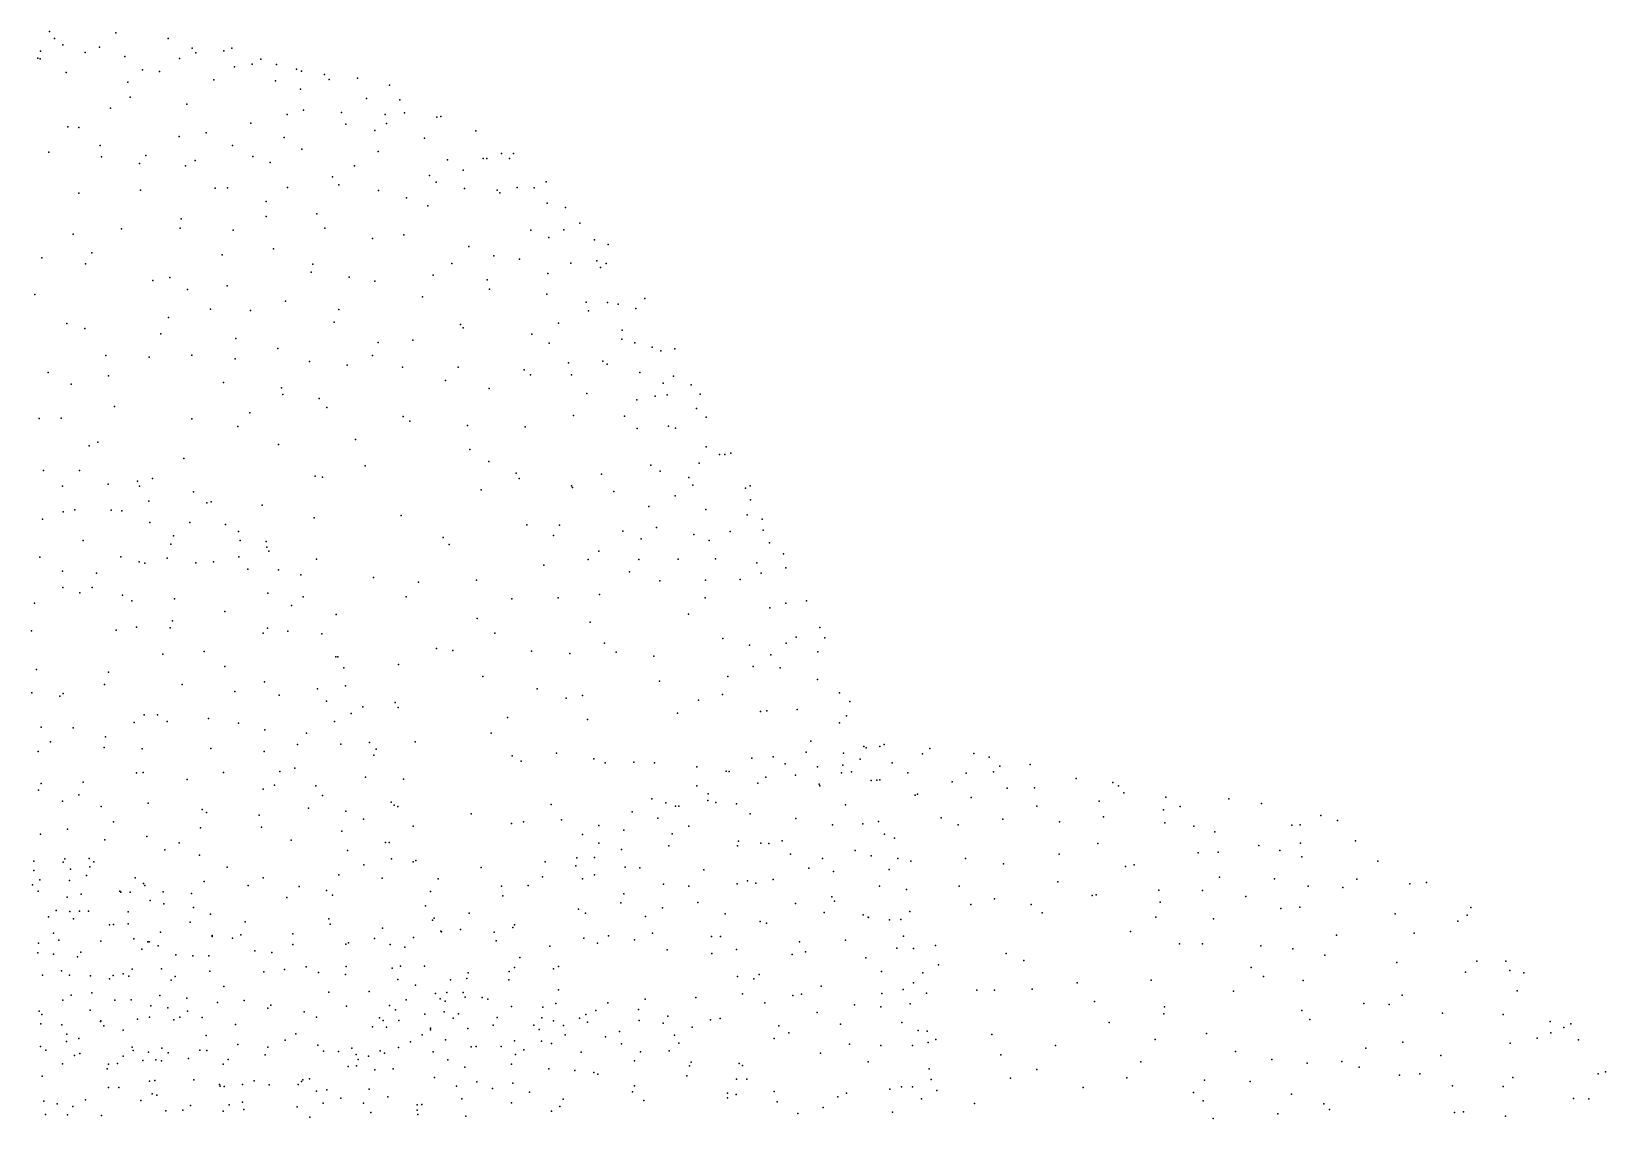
# Model space of a CAD drawing. Header units: metres. Extents: x -24.3 to 24.3, y -27.7 to 27.7.
# Drawn here: x 8.69 to 17.53, y 13.85 to 19.96 of the extents above; entities that cross this region are included whole.
import ezdxf

# ---------------------------------------------------------------- set-up
doc = ezdxf.new("R2010")
doc.units = ezdxf.units.M

msp = doc.modelspace()

# ---------------------------------------------------------------- linework, layer by layer
for p in [(8.7961, 19.96, 8.7242), (8.8236, 19.9199, 8.3967), (9.1681, 19.952, 8.5696), (9.4623, 19.9213, 8.6217), (8.7309, 19.8108, 7.9134), (8.7432, 19.8059, 9.3035), (8.7447, 19.8485, 8.169), (8.8698, 19.8845, 8.9657), (8.995, 19.8422, 8.1159), (9.077, 19.8727, 8.3156), (9.2188, 19.8202, 7.9071), (9.5253, 19.8075, 7.7568), (9.596, 19.8659, 8.2028), (9.6165, 19.8397, 8.7779), (9.7746, 19.8512, 8.0578), (9.8204, 19.8659, 8.5762), (9.9823, 19.8049, 8.3094), (8.8894, 19.73, 7.7288), (9.3188, 19.7438, 7.6751), (9.4128, 19.7361, 9.1294), (9.8346, 19.7622, 8.8166), (9.9338, 19.7773, 7.626), (10.071, 19.7742, 7.8054), (10.1835, 19.7486, 8.0365), (10.2102, 19.7371, 8.289), (10.3391, 19.7189, 7.6412), (9.2364, 19.6755, 9.278), (9.7181, 19.6881, 9.0031), (10.0646, 19.6836, 7.4619), (10.2057, 19.6351, 8.7755), (10.3669, 19.6898, 8.5894), (10.5257, 19.6977, 7.7644), (10.7048, 19.6594, 7.6399), (9.2481, 19.5914, 7.4075), (9.567, 19.5526, 7.2772), (10.5762, 19.5845, 8.4616), (10.7628, 19.5761, 7.944), (9.1383, 19.5288, 9.4057), (10.1301, 19.4942, 8.9729), (10.2212, 19.5187, 7.1463), (10.4351, 19.5042, 7.1912), (10.6805, 19.4934, 7.2669), (10.7891, 19.5023, 8.2138), (10.9709, 19.4787, 7.8627), (10.9938, 19.4825, 7.4645), (8.8982, 19.425, 9.5738), (8.9595, 19.4213, 7.2367), (9.5234, 19.3701, 7.0048), (9.6748, 19.3904, 9.3075), (9.9256, 19.4443, 9.1467), (10.1133, 19.3644, 6.8326), (10.4601, 19.44, 8.8279), (10.6222, 19.4047, 7.0486), (10.6891, 19.4434, 8.6464), (10.9023, 19.3599, 7.0674), (11.1903, 19.4026, 7.631), (8.7911, 19.2826, 7.083), (9.0794, 19.3189, 7.0527), (9.8241, 19.3204, 6.8487), (10.2134, 19.2995, 9.1358), (10.6418, 19.2851, 8.8637), (11.3338, 19.2738, 7.317), (11.4015, 19.2752, 7.5634), (9.0882, 19.2562, 9.5969), (9.3012, 19.2176, 6.8646), (9.3369, 19.2639, 9.5056), (9.5587, 19.2056, 9.4658), (9.6134, 19.2354, 6.8016), (9.9383, 19.2574, 9.3008), (10.0349, 19.2243, 6.6734), (10.5091, 19.2045, 9.0587), (11.0316, 19.2396, 6.8717), (11.2317, 19.2459, 8.2288), (11.2525, 19.2458, 6.9691), (11.3789, 19.2468, 7.8713), (10.3848, 19.1438, 6.5473), (10.4201, 19.0989, 9.233), (10.9293, 19.1512, 6.6709), (10.9677, 19.1137, 8.7816), (11.1193, 19.1819, 8.5954), (11.5853, 19.115, 7.5057), (8.9612, 19.0521, 9.6604), (9.3064, 19.0683, 6.6798), (9.7255, 19.0802, 6.5806), (9.7944, 19.0823, 9.4509), (10.1331, 19.0835, 6.4739), (10.6438, 19.0667, 6.4814), (10.8004, 19.0261, 8.9964), (11.1269, 19.0778, 6.6141), (11.3097, 19.0696, 8.4431), (11.3252, 19.0542, 6.7746), (11.4216, 19.0832, 8.1466), (11.5168, 19.0827, 7.1101), (10.0126, 18.9212, 6.3074), (10.013, 19.0057, 9.4123), (10.2968, 18.935, 9.3505), (10.9213, 18.9799, 6.4063), (11.5901, 18.9955, 7.9421), (11.6934, 18.9722, 7.2514), (9.2005, 18.8507, 6.4905), (9.5303, 18.8546, 6.3759), (9.5346, 18.9073, 9.605), (9.8277, 18.8446, 9.537), (10.3418, 18.8549, 6.2315), (11.4982, 18.8442, 6.6837), (11.6836, 18.8451, 6.9667), (11.7731, 18.8841, 7.5952), (8.928, 18.8212, 6.561), (10.6097, 18.7973, 9.2875), (10.7857, 18.8172, 6.2281), (11.15, 18.7532, 8.889), (11.6004, 18.803, 8.2932), (11.8569, 18.7901, 7.1284), (11.9327, 18.7627, 7.3322), (8.7523, 18.6884, 6.5276), (8.9981, 18.6544, 6.415), (9.0334, 18.7176, 9.6642), (9.7648, 18.7061, 6.1724), (10.053, 18.7401, 6.0935), (11.0552, 18.6567, 6.1025), (11.2909, 18.7006, 6.1894), (11.4346, 18.6803, 8.6416), (11.7232, 18.6579, 6.5218), (11.8701, 18.6725, 7.9191), (11.9221, 18.6573, 7.6949), (9.472, 18.5784, 9.6519), (10.2645, 18.609, 9.4933), (10.2754, 18.6523, 6.024), (10.4783, 18.5792, 5.9693), (10.9509, 18.5905, 9.1753), (11.2528, 18.566, 8.9375), (11.5944, 18.6011, 8.4947), (11.8894, 18.6336, 6.7633), (8.7136, 18.4837, 6.4008), (9.376, 18.561, 6.2129), (9.5698, 18.5107, 6.088), (9.7925, 18.5308, 9.634), (10.6231, 18.5576, 9.3738), (11.2659, 18.5121, 6.0142), (11.5879, 18.4838, 6.1359), (9.6997, 18.3995, 5.9373), (9.9241, 18.3924, 5.8771), (10.1203, 18.4453, 9.606), (10.4204, 18.3982, 9.5293), (10.8895, 18.4691, 5.9), (11.8088, 18.4393, 6.2477), (11.8232, 18.3919, 8.3487), (11.9296, 18.4374, 8.1245), (11.9886, 18.4285, 7.8929), (12.0885, 18.4035, 7.4634), (12.1397, 18.46, 7.0487), (8.8931, 18.3193, 9.6296), (9.4642, 18.3537, 9.6669), (10.3934, 18.3273, 5.7189), (11.1035, 18.3136, 5.8025), (11.655, 18.3215, 8.6777), (8.9948, 18.2914, 6.1398), (9.4201, 18.2614, 5.9352), (9.8421, 18.236, 9.6491), (10.6408, 18.213, 5.6239), (10.8369, 18.2269, 9.4007), (11.1193, 18.2954, 9.2036), (11.5053, 18.2609, 5.8354), (12.0099, 18.2319, 8.1584), (12.0109, 18.2819, 6.3093), (12.083, 18.2122, 7.9226), (9.1126, 18.1411, 5.9604), (9.3549, 18.1311, 9.6351), (9.5941, 18.1429, 5.7785), (9.8375, 18.1221, 5.7057), (10.0774, 18.1802, 9.6362), (10.6102, 18.1394, 9.5416), (11.6018, 18.2091, 8.8593), (12.1804, 18.1862, 7.5384), (12.2289, 18.1667, 6.5867), (12.3071, 18.1771, 6.8226), (8.7884, 18.0444, 6.0889), (10.2567, 18.1056, 5.594), (10.467, 18.0866, 5.5305), (10.7779, 18.0748, 5.5228), (11.091, 18.0738, 9.3165), (11.4621, 18.0598, 9.1027), (11.7108, 18.0995, 5.7726), (11.9026, 18.1076, 5.9496), (11.927, 18.0919, 8.4217), (12.1113, 18.0449, 6.0744), (8.9168, 17.9785, 9.5046), (9.1261, 18.0253, 9.586), (9.7719, 17.9878, 9.6702), (10.0982, 17.9582, 5.5459), (11.0188, 17.9995, 5.5082), (11.2653, 17.9549, 5.5203), (11.497, 18.0321, 5.6305), (11.7265, 18.0325, 8.822), (12.2416, 17.9839, 7.7037), (12.3007, 18.0241, 7.3914), (12.3991, 17.9762, 6.9645), (10.1053, 17.921, 9.6562), (10.3106, 17.8991, 5.4641), (11.813, 17.9265, 5.6802), (12.0948, 17.8909, 5.8695), (12.1971, 17.9116, 8.0497), (12.2654, 17.9196, 6.1779), (12.4489, 17.9233, 6.7151), (8.7368, 17.7868, 9.3957), (8.8611, 17.7884, 5.9645), (9.1605, 17.8537, 5.8212), (9.5941, 17.7843, 5.5909), (9.9212, 17.8182, 5.5104), (10.3538, 17.8478, 9.6438), (10.781, 17.7979, 9.5933), (10.819, 17.7707, 5.335), (11.7381, 17.8023, 8.9607), (12.0256, 17.7992, 8.4978), (12.4291, 17.8432, 6.3983), (12.4829, 17.7931, 7.095), (9.8535, 17.7412, 9.6679), (11.1433, 17.7472, 9.4273), (11.4673, 17.7388, 9.2327), (12.0961, 17.7297, 5.7112), (12.2718, 17.7429, 5.8546), (12.3113, 17.7315, 7.936), (9.0189, 17.633, 9.4404), (9.0666, 17.6542, 5.796), (10.0812, 17.6405, 9.674), (10.5145, 17.6679, 5.2898), (11.1571, 17.6127, 5.2589), (12.4831, 17.6265, 7.4729), (9.5508, 17.5621, 9.6175), (10.5692, 17.5201, 9.6555), (11.2622, 17.5453, 9.4444), (12.173, 17.5241, 5.5816), (12.4451, 17.5361, 5.843), (12.5575, 17.5851, 6.191), (12.588, 17.5843, 7.1354), (12.6219, 17.5916, 6.6816), (8.7624, 17.495, -5.8124), (8.9636, 17.494, -6.0326), (9.1244, 17.4176, -5.4254), (9.2905, 17.4341, 5.5834), (9.3732, 17.4497, -6.2388), (10.2869, 17.4623, 9.6776), (10.3284, 17.4576, 5.2178), (11.4171, 17.4802, 5.1944), (11.4326, 17.4496, 9.3391), (11.8948, 17.4739, 8.8981), (12.2249, 17.4904, 8.351), (12.3859, 17.4547, 8.0042), (8.869, 17.4071, 9.3336), (9.3007, 17.4066, -6.5281), (9.6052, 17.3737, 5.4391), (11.2194, 17.3856, 5.1386), (11.7274, 17.4084, 5.1757), (11.7332, 17.3987, 9.1047), (11.9643, 17.3757, 5.3025), (12.3093, 17.3512, 8.2009), (12.4078, 17.4113, 5.6567), (12.7037, 17.3942, 6.948), (12.7298, 17.4081, 6.495), (12.7331, 17.3298, 6.2239), (8.8723, 17.2613, -6.6889), (8.9372, 17.273, 5.7195), (9.1412, 17.2714, 5.6038), (9.2009, 17.2685, -5.062), (9.3529, 17.3213, 9.4883), (9.6789, 17.3122, -5.7073), (9.7042, 17.319, -6.2216), (9.9893, 17.2994, 9.6633), (10.7708, 17.2425, 9.6587), (12.1608, 17.2921, 5.3597), (12.4814, 17.2759, 7.8398), (12.7134, 17.2457, 5.8896), (8.7557, 17.2217, 9.1865), (9.3597, 17.2021, 5.4717), (9.5834, 17.2015, -6.7088), (9.7837, 17.1914, 9.6208), (9.8571, 17.1523, -6.5488), (10.2818, 17.2276, 5.1266), (11.4767, 17.1897, 9.3493), (11.6607, 17.1871, 9.2214), (12.0154, 17.1534, 8.889), (12.2039, 17.1744, 8.4803), (12.6181, 17.152, 7.57), (12.7982, 17.2208, 6.825), (12.8038, 17.1593, 7.151), (8.9844, 17.1014, 9.2831), (9.4768, 17.0814, -6.9625), (9.4926, 17.1273, -5.0374), (9.8669, 17.1016, -5.4406), (10.0125, 17.0949, -5.9009), (10.017, 17.0638, -6.2463), (11.0057, 17.1183, 9.617), (11.0397, 17.079, 4.9723), (11.6267, 17.1284, 5.0156), (12.1177, 17.1114, 8.6876), (12.4151, 17.1349, 8.0234), (12.5009, 17.102, 5.4422), (12.8397, 17.088, 6.0497), (8.741, 17.0071, 9.1039), (9.1963, 17.0099, -7.0877), (9.2996, 16.9822, -4.6501), (9.3301, 16.9736, 5.4), (9.4572, 17.0016, 9.4409), (9.6182, 16.9759, 5.2889), (9.7172, 16.9807, 9.5386), (9.8594, 17.0103, 5.2089), (10.0271, 17.0419, 9.6592), (10.2953, 16.9964, 5.0337), (11.8203, 16.9938, 9.0895), (11.8803, 17.0414, 5.0361), (12.1062, 16.9945, 5.1056), (12.3264, 16.9962, 8.2775), (12.536, 16.9986, 7.8174), (12.7687, 16.976, 5.7061), (12.9185, 17.0272, 6.5052), (8.8677, 16.9287, 5.7376), (9.0604, 16.9175, -4.3227), (9.9098, 16.9401, -6.7617), (10.0823, 16.937, -5.643), (10.2072, 16.9077, 9.6501), (10.6147, 16.8938, 9.6622), (11.5718, 16.9622, 9.2532), (12.0531, 16.9243, 8.8545), (12.7919, 16.9185, 7.2957), (12.9304, 16.9469, 6.8982), (8.8706, 16.8366, -7.2763), (8.9668, 16.8066, 9.1785), (9.0343, 16.837, 5.5942), (10.0209, 16.8059, -5.2405), (10.8678, 16.8667, 9.6403), (11.1929, 16.8792, 9.4971), (11.8849, 16.7981, 9.0161), (12.2233, 16.8741, 8.5629), (12.4798, 16.879, 7.9986), (12.6737, 16.883, 7.5719), (8.712, 16.7498, -3.6248), (9.2056, 16.7944, 5.4566), (9.2579, 16.7619, 9.2842), (9.497, 16.7727, 5.2742), (10.1547, 16.7356, 4.9834), (10.2201, 16.7847, -6.3102), (10.7979, 16.7854, 4.877), (11.3929, 16.7734, 9.348), (11.6515, 16.7783, 4.8339), (12.4784, 16.78, 5.1483), (12.8416, 16.723, 5.5962), (12.9305, 16.75, 7.1112), (13.0475, 16.7624, 6.5301), (9.4872, 16.6496, -4.4248), (9.7796, 16.7028, 9.4748), (10.4057, 16.6852, 9.6052), (11.1975, 16.6632, 4.8124), (11.8322, 16.6417, 4.8148), (12.3848, 16.6875, 8.3), (8.6944, 16.5938, 8.9332), (9.1707, 16.5985, -4.0453), (9.2851, 16.6135, -7.4548), (9.4742, 16.6108, 9.3228), (9.995, 16.5807, -4.9291), (10.02, 16.6081, 9.5257), (10.1339, 16.5919, -6.7717), (10.3243, 16.5763, -5.5334), (11.2962, 16.5803, 9.3866), (12.5762, 16.5509, 7.9472), (12.9887, 16.5579, 5.6836), (13.122, 16.613, 6.209), (13.1504, 16.5542, 6.4591), (9.4313, 16.4633, 5.2804), (9.6635, 16.4772, 5.1527), (10.4029, 16.4479, 9.5416), (10.4145, 16.4484, -5.8731), (10.9687, 16.4949, 4.7883), (11.0617, 16.4826, 9.4856), (11.5034, 16.4803, 9.2313), (11.7181, 16.4658, 9.0801), (11.913, 16.5242, 8.9513), (11.9781, 16.4731, 4.7762), (12.1889, 16.4515, 8.5276), (12.7264, 16.5128, 5.1993), (12.8472, 16.4585, 7.4216), (12.9336, 16.5241, 7.2207), (13.1107, 16.4753, 6.772), (8.7229, 16.3768, 5.8331), (9.1269, 16.3622, -3.8139), (9.7811, 16.3941, -7.3503), (10.4485, 16.3858, 4.8581), (10.7549, 16.4048, 4.804), (12.7473, 16.3935, 7.6489), (12.8985, 16.3852, 5.3724), (9.1052, 16.2927, 5.5314), (9.5403, 16.2928, 5.1999), (10.0028, 16.3078, 9.4129), (10.3003, 16.2689, -5.0944), (10.458, 16.2841, -6.3515), (11.2296, 16.3367, 9.3977), (11.5345, 16.2675, 4.6829), (12.2219, 16.3117, 4.7736), (12.6061, 16.3374, 7.8858), (13.1094, 16.3212, 6.9402), (8.6969, 16.2447, 8.8156), (8.8528, 16.2272, -3.3476), (8.8728, 16.2416, -7.7287), (9.837, 16.2522, 5.0348), (10.0848, 16.2317, -7.1187), (10.3513, 16.198, -6.7662), (10.7363, 16.1922, 9.4347), (11.6965, 16.2158, 9.0165), (11.7888, 16.2298, 4.6713), (12.4413, 16.2046, 8.1281), (12.5748, 16.2368, 4.8982), (13.2329, 16.246, 6.5847), (13.2899, 16.1963, 6.1335), (9.3274, 16.1227, -3.8226), (9.4024, 16.1212, 5.3008), (9.6882, 16.1006, 5.0994), (10.4906, 16.1296, -5.3635), (10.5551, 16.1677, -6.0678), (10.7544, 16.1624, 4.7559), (11.3684, 16.1069, 9.1942), (11.8178, 16.096, 8.8571), (12.3231, 16.1311, 8.3018), (12.7888, 16.141, 7.6212), (12.8247, 16.1447, 5.062), (12.9954, 16.1528, 7.267), (13.2719, 16.1158, 5.7409), (8.748, 16.0532, 5.9361), (8.9284, 16.0488, 5.7203), (9.2706, 16.0781, -7.8017), (9.4561, 16.0848, 9.1475), (9.8577, 16.0757, 9.3003), (10.0058, 16.0373, 4.9613), (10.2384, 16.0194, -4.7581), (10.3954, 16.0843, 9.3933), (11.2753, 16.02, 4.641), (13.2332, 16.0768, 6.7841), (8.7328, 15.9168, 8.7014), (8.8005, 15.9697, -3.1371), (9.1032, 15.9389, 8.961), (9.1092, 15.9985, 5.568), (9.3165, 15.9314, 9.0434), (9.7009, 15.9325, 9.1969), (10.0003, 15.916, -4.3571), (10.1892, 15.9561, -7.2224), (10.4319, 15.9579, 4.8121), (10.5933, 15.9668, 9.3227), (10.6308, 15.9294, -5.6033), (10.8485, 15.97, 9.2854), (13.0458, 15.9128, 0.2334), (13.0709, 15.9739, 7.1521), (13.3697, 15.9448, 6.3665), (13.3822, 15.9371, 6.1119), (13.4595, 15.9434, 0.8724), (13.4836, 15.9552, 0.3673), (13.7395, 15.9321, 0.7519), (10.6163, 15.8955, -6.2857), (11.3935, 15.8916, 9.0535), (11.4443, 15.8614, 4.5862), (11.6426, 15.9059, 8.8797), (11.8518, 15.8748, 8.6937), (11.9154, 15.8521, 4.5865), (12.0765, 15.857, 8.4773), (12.1933, 15.8519, 4.6203), (12.4314, 15.8296, 8.1031), (12.7406, 15.8793, 0.6505), (12.8605, 15.8858, 7.52), (12.9264, 15.8467, -0.1561), (13.1097, 15.8292, 5.1534), (13.2507, 15.8398, -0.341), (13.2539, 15.9068, 1.0949), (13.3489, 15.8734, 6.5767), (13.5286, 15.8519, 1.5979), (13.6987, 15.9023, 0.1106), (13.9871, 15.9048, 0.2214), (14.0728, 15.8845, 0.6119), (14.1331, 15.8343, -0.1246), (14.3028, 15.844, 0.1292), (8.7482, 15.7359, 6.086), (8.9843, 15.7446, 5.7836), (9.2849, 15.7961, 5.4646), (9.3214, 15.7988, -3.6275), (9.5695, 15.7589, 5.2127), (9.7722, 15.7991, 5.0338), (10.0896, 15.8037, 4.9247), (10.1736, 15.8228, 9.2325), (10.57, 15.7728, -6.605), (10.7846, 15.7615, 4.6843), (12.5951, 15.8058, -0.0804), (12.6119, 15.8045, 0.9362), (12.7731, 15.7376, 4.796), (12.8185, 15.7723, 1.4624), (12.9858, 15.7837, 7.3145), (13.2442, 15.797, 5.3674), (13.2989, 15.8024, 6.7853), (13.4098, 15.7532, 5.7117), (13.4421, 15.7546, 6.2594), (13.4585, 15.7567, 1.9373), (13.6161, 15.797, -0.4966), (13.8644, 15.7455, 1.9398), (13.9429, 15.7938, -0.4398), (14.0965, 15.8014, 1.5008), (14.5607, 15.7646, 0.3807), (14.7671, 15.7413, -0.2112), (8.7337, 15.6985, 8.586), (8.96, 15.6729, 8.787), (9.9954, 15.7048, 9.1596), (10.0584, 15.7267, -7.5847), (10.2915, 15.7225, -4.5395), (10.3296, 15.669, -7.2913), (12.1778, 15.6506, 0.4278), (12.432, 15.7235, -0.3367), (12.4939, 15.6775, 7.9526), (13.1177, 15.7324, 1.7993), (13.1215, 15.7239, 7.1436), (13.6568, 15.6704, 2.1568), (13.6702, 15.6757, -0.8105), (13.9724, 15.6579, -0.8391), (14.1748, 15.7094, 1.8698), (14.328, 15.7121, -0.7235), (14.7989, 15.7235, -0.5466), (14.8293, 15.6831, 0.1215), (15.0655, 15.6589, -0.1358), (15.4196, 15.6501, -1.09), (8.8689, 15.6377, -3.089), (9.0849, 15.6078, -8.0752), (9.3505, 15.6254, 8.9597), (9.6537, 15.591, -7.9847), (9.6781, 15.5732, 9.07), (10.251, 15.5976, 9.0956), (10.4602, 15.5817, -4.7515), (10.7146, 15.6309, -5.4582), (10.7308, 15.6152, 9.1028), (10.7514, 15.6066, -5.967), (11.1632, 15.5656, 4.5599), (11.6131, 15.6176, 4.5097), (12.0681, 15.5777, 8.3254), (12.2563, 15.6273, 4.5684), (12.3109, 15.6084, 8.0977), (12.3308, 15.6099, 1.0841), (12.492, 15.6417, 4.5679), (12.5375, 15.6304, -0.7151), (12.654, 15.6215, 7.7588), (12.7305, 15.5658, 1.8701), (13.2661, 15.6165, 2.1191), (14.341, 15.6099, 2.1093), (14.69, 15.6368, 1.278), (15.0516, 15.5879, 0.4393), (15.1453, 15.6074, -1.24), (15.6022, 15.6237, -1.3905), (8.8959, 15.4796, 6.0766), (9.1542, 15.522, 8.8488), (9.6432, 15.4883, -3.7449), (9.9734, 15.5578, -4.1117), (9.9858, 15.4903, -7.8697), (10.5588, 15.5353, -6.9048), (10.8381, 15.4973, 4.6571), (11.3908, 15.5116, 4.5062), (11.4569, 15.5205, 8.7719), (11.6712, 15.5324, 8.6366), (11.8816, 15.5006, 0.3289), (12.0211, 15.4746, 4.4993), (12.2125, 15.5417, -0.7597), (12.387, 15.4961, 1.5709), (12.987, 15.5393, 4.8821), (13.1925, 15.5042, 5.0262), (13.3639, 15.5107, 5.3532), (13.452, 15.5227, -1.1377), (13.8031, 15.5436, -1.1197), (13.8979, 15.5045, 2.4556), (14.1496, 15.5356, -1.1241), (14.4681, 15.5209, -1.2711), (14.7145, 15.5483, 1.7319), (15.0588, 15.5148, 1.0146), (15.2231, 15.4967, -1.783), (15.772, 15.5028, -1.8531), (15.8193, 15.5049, -0.6843), (15.9365, 15.5576, -1.0196), (16.0284, 15.5277, -1.3727), (8.7458, 15.4521, 6.349), (9.107, 15.4203, 5.7887), (9.3417, 15.4388, -8.1479), (9.5246, 15.4037, 8.9468), (10.1522, 15.4174, 8.9921), (10.4383, 15.4681, 9.0177), (10.6828, 15.4059, -5.0084), (10.7037, 15.4046, -6.5858), (11.7894, 15.4504, -0.2582), (11.8801, 15.4022, 0.8285), (12.2744, 15.3855, 8.0065), (12.292, 15.454, -1.0469), (12.6592, 15.3856, 4.5418), (12.6646, 15.4118, 7.6275), (12.7907, 15.4012, -1.3001), (12.8347, 15.4001, 7.449), (12.9104, 15.4142, 2.2143), (13.4853, 15.4516, 6.4051), (13.5409, 15.4292, 6.1742), (14.6824, 15.3995, -1.7198), (15.3408, 15.4655, 0.4769), (15.5868, 15.3885, 0.3147), (15.8208, 15.4018, -0.2197), (16.1309, 15.4148, -0.8197), (8.7075, 15.2997, 13.1252), (8.8716, 15.2951, 8.5476), (8.8824, 15.3137, -17.3985), (9.0182, 15.3147, -8.1868), (9.0451, 15.2973, -3.1855), (9.4432, 15.3645, 5.44), (9.6375, 15.3334, 5.2576), (10.47, 15.3593, -7.3785), (10.7155, 15.3135, 4.696), (10.8382, 15.2964, -6.1012), (10.8521, 15.3032, -5.7337), (11.5799, 15.2961, 0.0508), (11.7568, 15.3194, -0.8164), (11.8564, 15.3202, 4.4383), (12.0085, 15.3661, 8.2518), (12.9571, 15.3391, 4.7635), (13.1366, 15.3151, -1.4643), (13.3203, 15.361, 2.4952), (13.4104, 15.3307, 6.7585), (13.5601, 15.3145, 5.8847), (13.6328, 15.2999, -1.5376), (13.9394, 15.3161, 2.7103), (14.4651, 15.3395, 2.5766), (15.2468, 15.3467, 1.367), (15.3593, 15.3503, 0.9967), (15.706, 15.3602, -2.1589), (15.8294, 15.3242, 0.1086), (16.2549, 15.2994, -1.9188), (8.7085, 15.2487, -2.7168), (8.9138, 15.2548, -17.1014), (9.0033, 15.2201, 12.5231), (9.0229, 15.2679, 6.0738), (9.2772, 15.2069, -17.7085), (9.7942, 15.2667, -8.1778), (9.9962, 15.2063, -3.9223), (10.4198, 15.2243, 4.8027), (10.5612, 15.2802, 8.9037), (11.2195, 15.2644, 4.5182), (11.5644, 15.2119, 4.4137), (11.7507, 15.2746, 8.4054), (11.8561, 15.2231, -1.2009), (12.0285, 15.2664, 1.3993), (12.1101, 15.2632, 4.4356), (12.4698, 15.2523, 7.7327), (13.0608, 15.2609, 7.2387), (13.1993, 15.2413, 4.8778), (13.5105, 15.2535, 6.4989), (14.1529, 15.2853, -1.6803), (14.8391, 15.2694, 2.4827), (14.8875, 15.2804, -2.0868), (15.3662, 15.2112, -2.3896), (8.7, 15.1678, 13.5298), (8.7328, 15.132, 12.0529), (8.7422, 15.1954, 6.6729), (8.9077, 15.1911, 13.1415), (9.19, 15.1326, -18.1052), (9.1971, 15.1255, -16.7422), (9.2493, 15.1254, 5.8247), (9.323, 15.1751, -8.3074), (9.3315, 15.1632, -17.18), (9.4346, 15.1283, -3.4218), (9.5932, 15.1192, 5.3541), (9.6646, 15.1857, -3.611), (9.9109, 15.1631, 8.9056), (10.197, 15.1582, 4.883), (10.3519, 15.1353, -7.846), (10.6639, 15.204, -7.011), (10.935, 15.1305, 4.6176), (10.9775, 15.2003, 8.7582), (11.334, 15.1593, 8.5403), (11.4846, 15.1636, -0.8216), (11.7881, 15.2015, 1.0299), (12.0213, 15.1166, 8.089), (12.2437, 15.1704, 1.8511), (12.3869, 15.1597, -1.6197), (12.6569, 15.1729, 4.4431), (12.7152, 15.1906, 2.3135), (12.762, 15.176, 7.4474), (12.8599, 15.1979, 4.6218), (13.4569, 15.159, 5.2281), (13.6083, 15.1419, 6.0183), (13.9038, 15.1597, -1.8432), (14.4578, 15.184, -2.0527), (15.0251, 15.1377, -2.4221), (15.2717, 15.1346, 2.1639), (15.6761, 15.2007, 0.8085), (15.8653, 15.1607, 0.5706), (16.0598, 15.1527, 0.2399), (16.1381, 15.1999, -2.2101), (16.4351, 15.173, -0.5074), (16.5295, 15.1795, -0.9035), (8.8954, 15.0976, -2.9092), (8.9732, 15.1151, -18.4715), (9.3617, 15.0789, 5.6184), (9.438, 15.0599, -17.9375), (9.6042, 15.0397, -17.0002), (10.1287, 15.0955, 8.8598), (10.3848, 15.1089, -4.1833), (10.908, 15.049, -5.3715), (11.3418, 15.1052, -0.4763), (11.7674, 15.0305, 8.1821), (12.0037, 15.0658, -1.5762), (12.2379, 15.0386, 7.8442), (12.4359, 15.0685, 2.1331), (12.9854, 15.0632, -1.8412), (13.1897, 15.0992, 2.6221), (13.205, 15.0758, 7.0465), (13.9691, 15.0573, 2.9202), (14.1024, 15.0879, -2.0904), (14.3083, 15.0575, 2.919), (14.6521, 15.108, 2.8331), (14.6737, 15.1118, -2.326), (15.0337, 15.0694, 2.6546), (15.5142, 15.1023, 1.6231), (15.7102, 15.035, 1.2832), (15.8171, 15.0413, -2.5345), (16.7784, 15.0401, -1.222), (8.7907, 14.9884, 11.8692), (8.833, 15.0233, 8.5176), (8.9098, 15.0167, 6.554), (8.9309, 14.9761, 13.5006), (8.964, 15.0203, -16.4664), (9.0143, 15.0192, 12.0881), (9.1317, 14.943, 13.3203), (9.1558, 14.9438, 6.1415), (9.2365, 15.0161, -3.2154), (9.2372, 14.9486, -16.349), (9.5857, 14.9573, -16.5348), (9.6993, 15.0021, -17.364), (9.8936, 14.9586, -8.473), (10.3639, 14.9757, 8.7741), (10.372, 14.9458, 4.8207), (10.9468, 14.9683, 8.5743), (10.9557, 14.9798, -5.9988), (11.1518, 15.0085, 8.5051), (11.4079, 14.9426, 4.4481), (11.8052, 15.0078, 1.3539), (12.142, 14.9897, 4.3279), (12.5907, 15.0046, 4.3158), (12.7868, 14.9621, 7.3775), (12.8232, 14.9526, 2.5353), (13.147, 15.0115, 4.6804), (13.3652, 14.9983, 6.8296), (13.3942, 14.9862, 4.9625), (13.3955, 14.9842, -2.0734), (13.514, 14.9714, 6.6219), (13.5764, 14.9734, 6.3843), (13.6265, 15.0177, 5.7672), (14.3707, 15.01, -2.3871), (15.0093, 14.9855, -2.6893), (15.3332, 14.9768, -2.7148), (16.3531, 15.0049, 0.0921), (16.7058, 14.9623, -0.5809), (16.7569, 14.9974, -1.7016), (8.8186, 14.8954, -8.3032), (8.848, 14.8556, -2.7432), (9.2687, 14.8648, 13.106), (9.4186, 14.9021, 8.7619), (9.7092, 14.8776, -17.8636), (9.7099, 14.8833, 5.2985), (9.8227, 14.8683, 8.7899), (9.871, 14.8868, -16.7017), (10.162, 14.8912, 4.9425), (10.6211, 14.8666, 4.7314), (10.6654, 14.9231, 8.6571), (10.8404, 14.8709, -4.5743), (10.9925, 14.907, -5.6791), (10.998, 14.9041, 4.5957), (11.103, 14.9155, -0.45), (11.2938, 14.9013, 0.5205), (11.3044, 14.8534, -1.3727), (11.3975, 14.9281, 8.3104), (11.7956, 14.8682, 4.3119), (11.9347, 14.8815, 1.7047), (12.0817, 14.8583, 7.8481), (12.1816, 14.8949, -1.998), (12.513, 14.8779, 7.5669), (12.5635, 14.8777, 2.3977), (13.2656, 14.8557, 6.9641), (13.5918, 14.8797, 5.3857), (14.8667, 14.9044, 2.9345), (16.0238, 14.8851, 1.0047), (16.46, 14.8965, -2.2907), (8.7303, 14.7855, 11.5017), (8.7344, 14.8391, 13.7961), (8.8189, 14.7785, 8.5068), (8.952, 14.7633, 13.6621), (8.9719, 14.7884, 11.6818), (9.0834, 14.8504, 6.3742), (9.3136, 14.8059, 12.1168), (9.348, 14.8468, 12.7904), (9.355, 14.8467, -18.5368), (9.4056, 14.8238, 12.5277), (9.5045, 14.7739, -3.2617), (9.6002, 14.7683, -18.2664), (9.6911, 14.7693, -16.1387), (9.9484, 14.7973, -17.2102), (10.0438, 14.7876, 8.6984), (10.1625, 14.833, -8.5491), (10.4592, 14.8332, -4.0006), (10.4743, 14.8423, -8.1827), (10.7095, 14.8314, -4.2574), (10.7909, 14.817, 8.5039), (11.6059, 14.8233, 8.097), (11.8728, 14.8397, 7.9527), (12.2641, 14.8022, 7.7275), (12.5159, 14.7818, 4.232), (12.6533, 14.8032, -2.2652), (12.9668, 14.7768, 4.4419), (13.0082, 14.8478, 7.2088), (13.041, 14.7912, -2.3659), (13.5534, 14.812, 5.1575), (13.6477, 14.8097, -2.5572), (13.772, 14.8272, 2.9739), (14.1684, 14.7819, -2.9277), (15.1422, 14.836, -2.9596), (15.2705, 14.8365, 2.7913), (15.5981, 14.8255, 2.3847), (15.7788, 14.8079, 2.0019), (15.9583, 14.7724, -2.7583), (8.863, 14.6837, -16.0035), (9.2599, 14.6945, -18.8374), (9.4237, 14.6946, 13.0123), (9.696, 14.682, -8.8902), (9.9995, 14.6782, 5.099), (10.115, 14.6913, -3.5086), (10.2371, 14.7061, 8.6025), (10.4611, 14.7089, 8.5503), (10.7203, 14.6984, -7.8619), (10.7665, 14.7097, 4.6796), (10.9018, 14.7103, -0.0673), (11.378, 14.6801, 8.1073), (11.4077, 14.7024, 4.4328), (11.4371, 14.7598, -1.6821), (11.6265, 14.6953, 4.3443), (11.6535, 14.7085, -1.9318), (13.3806, 14.7565, 4.8091), (13.4673, 14.681, -2.8824), (13.7885, 14.7187, -2.9173), (14.2678, 14.7414, -3.2217), (15.5447, 14.7021, 2.6794), (16.3624, 14.7303, 0.7764), (16.7485, 14.6771, 0.1365), (16.8109, 14.7387, -1.9667), (16.9746, 14.7386, -0.6001), (16.9965, 14.6863, -1.6928), (8.757, 14.6607, -19.2998), (8.9072, 14.6605, 6.9009), (9.026, 14.656, -19.1029), (9.1334, 14.6397, 6.4483), (9.1536, 14.6574, 13.5526), (9.2084, 14.6673, 11.6755), (9.241, 14.6546, -8.619), (9.478, 14.6317, 5.6675), (9.5016, 14.6528, 12.3392), (9.7744, 14.5965, -3.2895), (10.3057, 14.674, -8.8653), (10.4576, 14.6644, -3.704), (10.7526, 14.6351, -3.9427), (10.8518, 14.6043, -7.0884), (11.0473, 14.6328, 8.221), (11.1395, 14.6404, -5.4528), (11.1472, 14.6722, -1.5894), (11.3744, 14.6328, 1.011), (12.6593, 14.6516, 7.401), (12.7515, 14.6398, -2.6822), (12.7819, 14.6636, 2.601), (13.1294, 14.5989, -2.9813), (13.6481, 14.6163, 6.298), (13.7001, 14.6726, 5.7949), (14.5664, 14.6176, 3.1321), (14.9831, 14.6312, -3.4561), (15.6128, 14.6528, -3.0703), (15.8355, 14.6306, 2.3803), (17.0748, 14.6727, -1.2612), (8.8702, 14.5198, 13.9472), (8.9167, 14.5468, -8.5369), (9.033, 14.5609, 8.858), (9.1634, 14.5203, 11.3829), (9.2551, 14.5223, 8.8243), (9.4152, 14.5457, 13.1932), (9.5671, 14.5302, 12.8244), (9.739, 14.5064, 8.6503), (9.8882, 14.517, -9.2051), (10.3642, 14.5647, 4.8707), (10.5917, 14.568, 4.7429), (10.7987, 14.5221, -1.1139), (10.9629, 14.5561, -9.0652), (10.9893, 14.5271, -6.5596), (11.0173, 14.5147, 0.5169), (11.0268, 14.5628, -8.607), (11.1187, 14.5626, -4.4084), (11.13, 14.5362, -5.7977), (11.2255, 14.5339, -1.9433), (11.2566, 14.5257, -4.7222), (11.6398, 14.5006, -2.595), (11.6542, 14.5777, 7.8855), (11.9318, 14.5054, 1.901), (12.1406, 14.5249, 2.1118), (12.4259, 14.5339, -2.8668), (12.6872, 14.5549, 4.1989), (12.8127, 14.5044, -3.1338), (12.9702, 14.545, 7.171), (13.0192, 14.5525, 4.3411), (13.4692, 14.5563, 4.7974), (13.5896, 14.5798, -3.4406), (13.6292, 14.4996, 3.0151), (13.7212, 14.5588, 5.5321), (14.004, 14.5762, -3.7626), (14.1024, 14.5762, 3.1444), (14.3135, 14.5819, -3.7383), (14.6642, 14.5114, -3.9116), (15.4452, 14.5704, -3.3046), (16.1769, 14.5001, 1.8826), (16.3927, 14.5484, 1.1647), (17.0386, 14.5718, -0.1862), (8.7371, 14.4586, 7.0612), (8.7527, 14.4385, 14.1241), (9.0241, 14.464, 11.19), (9.2901, 14.4137, 6.2771), (9.358, 14.4236, 11.5869), (9.3648, 14.4885, 6.0288), (9.46, 14.4764, -9.0478), (9.5278, 14.4239, 11.9362), (9.5713, 14.4582, -3.1102), (9.6538, 14.4228, 12.4237), (10.0215, 14.4754, 8.4779), (10.0377, 14.4907, -17.6621), (10.2257, 14.4547, -3.3653), (10.2949, 14.4239, -16.8831), (10.4637, 14.4851, -9.4533), (10.6485, 14.4202, -0.7321), (10.706, 14.49, -0.4241), (10.7389, 14.4649, -3.6138), (10.9027, 14.4412, -7.756), (11.0129, 14.4541, -9.463), (11.0625, 14.4192, -8.1454), (11.093, 14.4422, -3.8516), (11.31, 14.4231, -4.0539), (11.391, 14.4835, 7.9151), (11.5608, 14.4202, -9.384), (11.5662, 14.4803, 1.424), (11.7716, 14.4178, 7.7269), (11.8084, 14.4385, 4.283), (11.8645, 14.4624, -2.8296), (12.1036, 14.4662, 7.5917), (12.2686, 14.4297, -3.1114), (12.5086, 14.4094, 2.4993), (12.5625, 14.4166, -3.3688), (13.1062, 14.4502, -3.6775), (13.3173, 14.4925, 6.8665), (13.4653, 14.4814, 6.6932), (15.0537, 14.4424, 3.1925), (15.0567, 14.4819, -3.7838), (15.8296, 14.4608, 2.7036), (15.8741, 14.4111, -3.174), (16.319, 14.495, 1.4755), (16.6188, 14.4464, -2.4623), (16.9601, 14.4399, 0.2999), (8.7472, 14.387, -19.5551), (8.8656, 14.3813, 10.924), (8.8934, 14.3289, -15.676), (9.082, 14.4003, 13.8161), (9.0837, 14.4031, 6.6772), (9.1015, 14.3755, 8.9736), (9.2088, 14.3507, 6.5032), (9.4937, 14.4086, 8.7515), (9.8408, 14.3828, -18.2962), (10.1787, 14.3305, 8.3127), (10.6088, 14.3694, -3.2346), (10.6692, 14.4054, -0.0491), (10.6889, 14.3687, -9.6793), (10.7569, 14.4055, 8.1073), (10.8879, 14.3251, -2.2274), (10.936, 14.3616, -3.2071), (10.9361, 14.3529, -7.3895), (11.1446, 14.3598, -2.6271), (11.2876, 14.3787, -8.3583), (11.5164, 14.3788, -2.9395), (11.5453, 14.3543, -3.5166), (11.6266, 14.4028, -8.8265), (11.6831, 14.378, -3.223), (11.6908, 14.3241, -3.9418), (11.8167, 14.3956, -9.0817), (11.9977, 14.3435, -3.8425), (12.1071, 14.4057, 4.2247), (12.2423, 14.3898, -3.4595), (12.3053, 14.3231, -3.9771), (12.4044, 14.3686, 7.3955), (12.8915, 14.3753, -3.9228), (12.9485, 14.3356, 2.7859), (13.2381, 14.3853, -4.1481), (13.5822, 14.3936, 6.4811), (13.6734, 14.3484, 6.249), (13.7247, 14.3462, -4.4103), (14.0877, 14.3266, -4.5541), (14.7473, 14.3944, -4.1873), (15.2932, 14.3332, -3.935), (17.2229, 14.3999, -1.548), (17.2275, 14.3353, -0.007), (17.3003, 14.3662, -0.5666), (17.3393, 14.3875, -0.8689), (8.7448, 14.2598, 9.5445), (8.7753, 14.2386, 10.2003), (8.892, 14.2881, 10.7226), (8.9611, 14.305, 9.1942), (9.2606, 14.2549, 11.1127), (9.2649, 14.2365, -2.8196), (9.4261, 14.2502, 13.3946), (9.6408, 14.2382, 12.9413), (9.6762, 14.3203, 5.4753), (9.6791, 14.2371, 11.9263), (9.8525, 14.2714, -9.6066), (10.0217, 14.2549, -15.5557), (10.1186, 14.2952, -3.1278), (10.3019, 14.2669, -17.1769), (10.3348, 14.2325, -15.7695), (10.4933, 14.2494, -16.3354), (10.6533, 14.235, -1.5807), (10.7551, 14.2531, -2.6834), (10.8234, 14.285, 7.8995), (11.0196, 14.2974, -6.7474), (11.1645, 14.2581, -9.8441), (11.1923, 14.2584, 7.7072), (11.333, 14.2587, -5.7561), (11.4079, 14.2902, 7.6832), (11.4598, 14.2411, -5.3521), (11.5583, 14.2899, -8.5025), (11.6151, 14.2759, -4.9782), (11.9173, 14.3129, 7.5647), (12.0073, 14.2735, -4.3252), (12.2748, 14.2349, 4.1833), (12.3309, 14.2779, -4.2734), (12.8655, 14.3038, -4.249), (13.2876, 14.2728, 6.8621), (13.465, 14.2658, 4.7264), (13.6426, 14.2649, 5.039), (13.7307, 14.2814, 5.2981), (13.773, 14.2992, 5.6178), (14.4458, 14.2658, -4.6034), (15.0053, 14.2992, -4.3056), (16.1892, 14.2501, 2.5125), (16.3955, 14.2833, 1.923), (16.9997, 14.2773, 0.5973), (17.1502, 14.3053, -1.8713), (17.3818, 14.2972, -1.2511), (8.8682, 14.1627, 14.2417), (8.9361, 14.2094, 6.6126), (8.9659, 14.2192, -8.8347), (9.1267, 14.1605, 9.4848), (9.1783, 14.1638, 10.7217), (9.209, 14.2054, -9.2262), (9.3205, 14.1807, 6.1777), (9.3508, 14.2282, -15.4885), (9.393, 14.1846, 8.9349), (9.4247, 14.1781, 11.3079), (9.4615, 14.2232, 5.8601), (9.5754, 14.1918, 13.1654), (9.7706, 14.1595, 5.2683), (9.7986, 14.1859, 8.6142), (10.0065, 14.2123, 8.4124), (10.4184, 14.2319, 8.0427), (10.4734, 14.1471, -0.4583), (10.5185, 14.2136, -9.8915), (10.5205, 14.1501, -2.4959), (10.5284, 14.1871, -1.094), (10.5864, 14.2044, 4.698), (10.6778, 14.2217, -1.9888), (10.9501, 14.2285, 0.6473), (11.0325, 14.1835, 4.5198), (11.3901, 14.16, -8.1696), (11.4131, 14.2152, 4.3713), (11.7807, 14.2275, 1.7696), (12.081, 14.178, -4.7068), (12.1153, 14.2286, -9.4747), (12.3908, 14.1503, 7.2758), (12.3988, 14.1708, -9.2239), (12.6695, 14.1643, 7.219), (12.6882, 14.1535, -4.6445), (13.1256, 14.2224, 7.009), (13.3937, 14.1739, -4.7921), (14.1389, 14.2124, -4.8281), (14.9252, 14.1731, 3.2848), (15.4566, 14.2303, 3.1576), (15.6599, 14.1864, -3.7253), (15.8579, 14.1648, -3.4411), (16.054, 14.1744, 2.821), (16.6094, 14.2082, 1.5451), (8.7547, 14.093, -2.2151), (9.119, 14.1337, 10.4276), (9.3565, 14.0645, 9.2458), (9.3873, 14.0678, 11.0231), (9.6069, 14.0728, 5.5162), (9.9452, 14.0656, -18.2698), (10.21, 14.0625, 4.8606), (10.218, 14.0722, -2.6573), (10.2556, 14.0779, -15.4878), (10.6221, 14.129, 7.7858), (10.7265, 14.1338, 0.3286), (10.9587, 14.0857, 7.5708), (11.1283, 14.1426, -7.8581), (11.1958, 14.0603, 7.4734), (11.5995, 14.1331, 7.4439), (11.7465, 14.1244, -9.9439), (11.8525, 14.1139, 7.3984), (11.875, 14.1037, -5.1247), (12.3744, 14.0938, 2.4186), (12.6535, 14.0749, 2.6108), (12.7123, 14.075, -9.062), (13.7365, 14.1336, 6.0992), (13.7467, 14.0736, 5.3715), (14.1919, 14.0819, -5.0978), (14.3412, 14.1293, 3.2614), (14.8469, 14.0842, -4.9423), (15.2821, 14.0694, -4.6548), (15.5396, 14.0626, -4.3522), (16.1513, 14.1424, -3.1147), (16.3776, 14.0979, -2.8885), (16.4921, 14.105, 2.2037), (17.0135, 14.0848, 1.0145), (17.4926, 14.105, -0.3725), (17.5344, 14.1165, -0.707), (9.1271, 14.0298, 9.8462), (9.1847, 14.0283, 13.9428), (9.3725, 13.9932, 6.01), (9.398, 13.986, -9.7656), (9.7504, 14.0458, 11.7538), (9.7541, 14.0371, -15.3008), (9.7759, 14.0354, 12.4129), (9.8797, 14.0456, -9.9703), (10.0292, 14.0449, 8.1377), (10.1916, 14.0467, -10.0537), (10.2958, 14.0085, 7.8633), (10.3526, 14.0168, -2.2223), (10.4325, 13.969, -17.1775), (10.59, 14.0192, -10.1294), (10.6954, 13.9761, -16.502), (11.0813, 14.0374, -6.9488), (11.2828, 14.0229, 1.1569), (11.3986, 14.0525, -10.0931), (11.4911, 14.0032, 1.4204), (12.0704, 14.0045, 4.2069), (12.0803, 14.0375, 7.3259), (12.6025, 13.9967, 4.1309), (12.6036, 13.9715, -8.7957), (12.6518, 13.9906, -9.5478), (12.8656, 14.0059, 7.0819), (13.2223, 13.9765, 4.3568), (13.2723, 13.9971, -5.1029), (13.5154, 14.0194, 3.0366), (13.5798, 14.0329, -5.0897), (13.6417, 14.0327, 6.3033), (13.7786, 14.0119, 5.8593), (14.6013, 14.0294, -5.1538), (15.2213, 14.0016, 3.3132), (15.7704, 13.9914, -4.0136), (16.6757, 14.0391, 1.8656), (16.9593, 14.0345, -2.251), (8.7634, 13.9523, -8.8027), (8.8381, 13.9376, 6.5151), (8.9264, 13.9227, -9.3106), (8.9981, 13.9597, 14.2197), (9.3088, 13.9562, -15.3017), (9.4497, 13.8985, 13.5945), (9.5446, 13.9013, 11.0178), (9.5873, 13.9283, 8.9231), (9.77, 13.896, 12.7525), (9.8054, 13.9309, 11.9718), (9.8796, 13.9465, 5.1442), (9.887, 13.9057, 8.2479), (10.1858, 13.9205, -17.7425), (10.3317, 13.9419, -0.9226), (10.559, 13.941, 4.6737), (10.5998, 13.8895, -15.5248), (10.8599, 13.9021, 7.4041), (10.8607, 13.9323, 4.5552), (10.8866, 13.9336, -10.2437), (11.1106, 13.9655, 4.4619), (11.3899, 13.9429, 4.3474), (11.6158, 13.8959, -5.6981), (11.6619, 13.9217, -10.1603), (11.6797, 13.9631, 1.6574), (12.1337, 13.9561, -5.1848), (12.8828, 13.9482, -5.1252), (12.9988, 13.8838, 4.2536), (13.1409, 13.9173, 6.9044), (13.5305, 13.891, 4.7222), (13.6924, 13.9655, 5.141), (13.9913, 13.9388, -5.3132), (15.2748, 13.9547, -5.1348), (15.6933, 13.8813, -4.8521), (15.9526, 13.937, -3.7445), (15.9839, 13.9058, 3.1058), (16.6858, 13.8878, 2.3183), (16.7369, 13.8915, -2.5933), (17.3537, 13.9672, 0.6094), (17.4414, 13.9661, -1.5633), (8.7728, 13.8783, -15.4039), (8.8961, 13.8764, 14.405), (9.0874, 13.8711, -9.6577), (10.257, 13.8615, -1.9279), (10.8643, 13.8777, 0.6495), (11.1344, 13.8673, 7.3493), (15.3312, 13.8548, -5.4372), (16.9735, 13.8682, 1.6068)]:
    msp.add_point(p)

doc.saveas('drawing.dxf')
